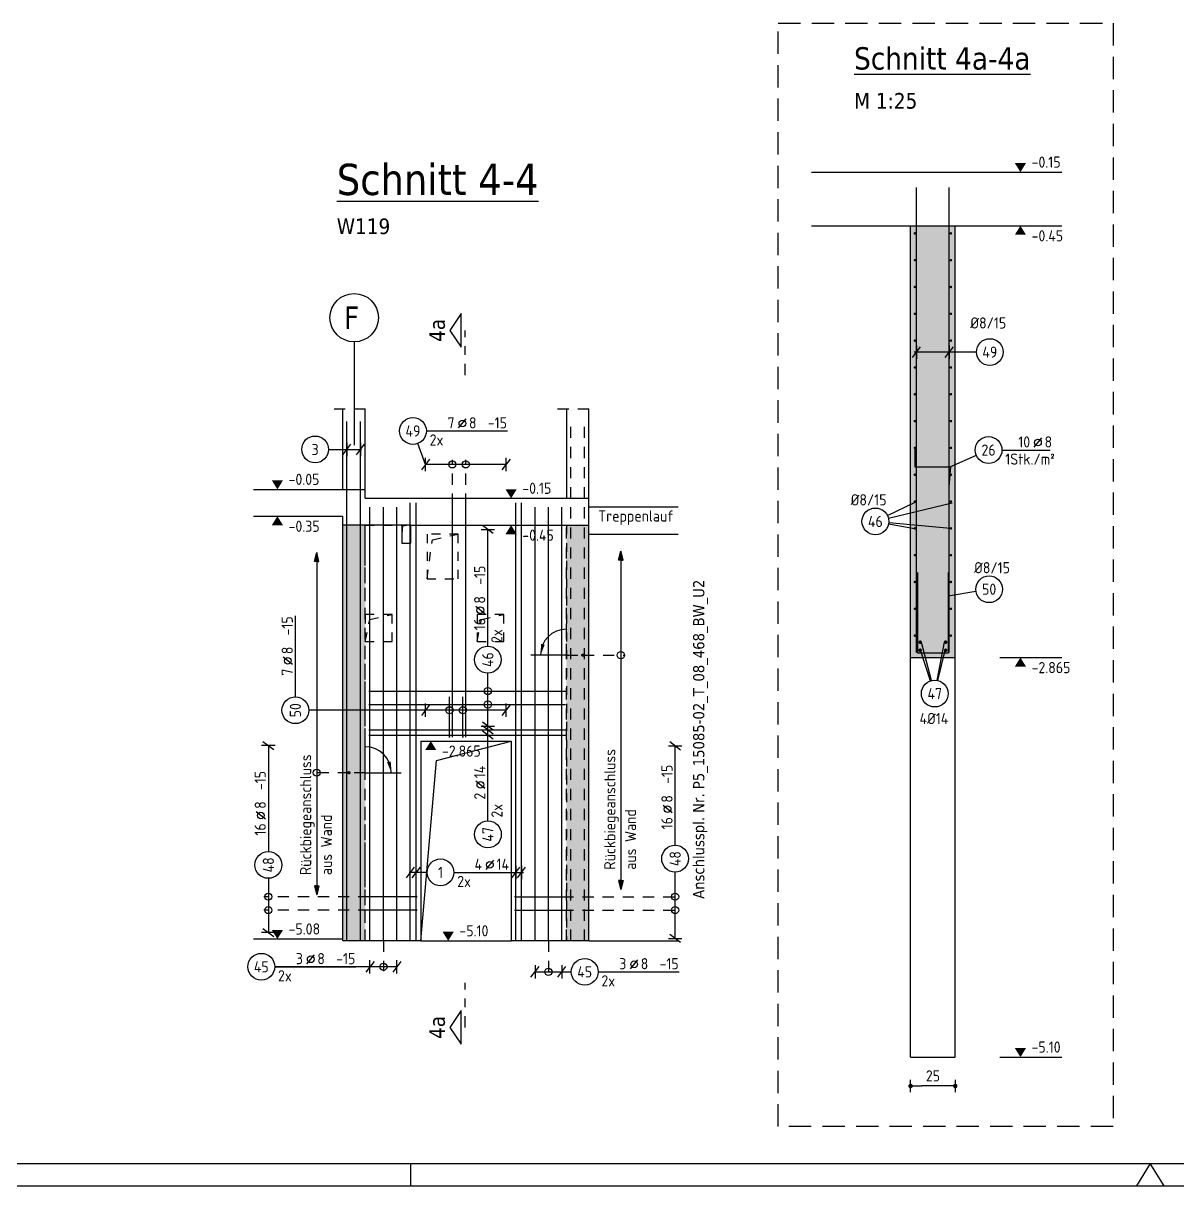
# Model space of a CAD drawing. Extents: x -11.1 to 77.6, y -9.5 to 63.5.
# Drawn here: x 17.78 to 30.7, y 0 to 13 of the extents above; entities that cross this region are included whole.
import ezdxf
from ezdxf.enums import TextEntityAlignment as Align

# ---------------------------------------------------------------- set-up
doc = ezdxf.new("R2010")
doc.units = 0
doc.header["$LTSCALE"] = 0.5
for name, pattern in [('AUSGEZOGEN', [1000.01, 1000, 0.01]), ('DASHDOTSMALL', [1.05, 0.5, -0.25, 0.05, -0.25]), ('DOT', [0.175, 0.05, -0.125]), ('HIDDEN', [0.375, 0.25, -0.125]), ('HIDDEN2', [0.187, 0.125, -0.062]), ('STRICHLINIE', [0.75, 0.5, -0.25]), ('STRICHPUNKT2', [0.55, 0.25, -0.125, 0.05, -0.125]), ('VERDECKT', [0.375, 0.25, -0.125])]:
    doc.linetypes.add(name, pattern=pattern)
for name, color, linetype in [('ACHSEN', 7, 'Continuous'), ('AFU', 7, 'Continuous'), ('BETON', 7, 'Continuous'), ('DETAIL', 7, 'Continuous'), ('DRUEBER', 7, 'Continuous'), ('grau_mittel', 7, 'Continuous'), ('HILFE', 7, 'Continuous'), ('koten', 7, 'Continuous'), ('MASSE', 7, 'Continuous'), ('OBJEKT', 7, 'Continuous'), ('RAHMEN', 7, 'Continuous'), ('RND', 7, 'Continuous'), ('SCHATTEN', 15, 'Continuous'), ('SCHNITTE', 7, 'Continuous'), ('SFP_Achsen', 7, 'Continuous'), ('TEXT', 7, 'Continuous'), ('VERDECKT', 7, 'Continuous'), ('WBZ', 7, 'Continuous')]:
    doc.layers.add(name, color=color, linetype=linetype)
doc.layers.add('NOPLOT', color=7, linetype='Continuous', plot=False)
doc.styles.add('helv', font='tahoma.ttf')
doc.styles.add('txt', font='isocp.shx')
doc.linetypes.add('AFU_50K', pattern='A,0.15,["/",Standard,S=0.2,R=0,X=-0.01,Y=-0.1],0.07,["/",Standard,S=0.2,R=0,X=-0.01,Y=-0.1],0.15', length=0.37)
doc.linetypes.add('AFU_50L', pattern='A,0.75,["/",Standard,S=0.2,R=0,X=-0.01,Y=-0.1],0.07,["/",Standard,S=0.2,R=0,X=-0.01,Y=-0.1],0.75', length=1.57)
doc.dimstyles.new('DOT_I', dxfattribs={"dimscale": 0.5, "dimtxt": 0.25, "dimasz": 0.25, "dimexe": 0.1, "dimexo": 0.3, "dimgap": 0.1, "dimtad": 1, "dimdec": 3, "dimzin": 3, "dimtxsty": 'txt', "dimblk": 'DOT', "dimblk1": 'DOT', "dimblk2": 'DOT', "dimsah": 1, "dimcen": 0.1, "dimse1": 1, "dimse2": 1, "dimazin": 0, "dimtfac": 1, "dimtdec": 4, "dimtix": 1, "dimtmove": 2, "dimatfit": 3, "dimfxl": 0, "dimtvp": 1, "dimtolj": 1, "dimtzin": 0, "dimarcsym": 0})

# ---------------------------------------------------------------- blocks, each defined once
blk = doc.blocks.new('DINA0')
at = {"color": 7, "linetype": 'Continuous'}
for p, q in [((59.45, 0.5), (59.14, 0)), ((59.76, 0), (59.45, 0.5))]:
    blk.add_line(p, q, dxfattribs=at)
at = {"layer": 'RAHMEN', "color": 5}
blk.add_line((2, 0.5), (118.4, 0.5), dxfattribs=at)
at = {"layer": 'RAHMEN', "color": 7}
blk.add_line((42.9, 0.5), (42.9, 0), dxfattribs=at)
at = {"layer": 'RAHMEN'}
blk.add_line((0, 0), (118.9, 0), dxfattribs=at)
blk = doc.blocks.new('okrd_o')
at = {"layer": 'koten', "color": 7, "linetype": 'Continuous'}
blk.add_solid([(-0.125, 0.202), (0.125, 0.202), (0, 0)], dxfattribs=at)
at = {"layer": 'koten', "style": 'txt'}
blk.add_attdef('OKRD', (0.25, 0.1), '', height=0.25, dxfattribs=at)
blk = doc.blocks.new('okrd_u')
at = {"layer": 'koten', "color": 7, "linetype": 'Continuous'}
blk.add_solid([(-0.125, -0.202), (0.125, -0.202), (0, 0)], dxfattribs=at)
at = {"layer": 'koten', "style": 'txt'}
blk.add_attdef('OKRD', (0.25, -0.35), '', height=0.25, dxfattribs=at)
blk = doc.blocks.new('RND_LEI')
at = {"layer": 'RND', "color": 7, "linetype": 'Continuous'}
blk.add_line((1.022, 0.066), (1.19, 0.27), dxfattribs=at)
for centre, radius in [((0, 0), 0.3), ((1.106, 0.168), 0.075)]:
    blk.add_circle(centre, radius, dxfattribs=at)
at = {"layer": 'RND', "color": 7, "linetype": 'Continuous', "style": 'txt'}
blk.add_attdef('ANZ', text='', height=0.25, dxfattribs=at).set_placement((0.931, 0.057), align=Align.RIGHT)
for tag, p in [('DUM', (1.253, 0.057)), ('ABSTD', (1.674, 0.057)), ('POSTXT', (0.374, -0.327))]:
    blk.add_attdef(tag, p, '', height=0.25, dxfattribs=at)
blk.add_attdef('POSL', text='', height=0.25, dxfattribs=at).set_placement((0, 0), align=Align.MIDDLE)
blk = doc.blocks.new('PFEIL')
at = {"color": 7, "linetype": 'Continuous'}
blk.add_solid([(-1, -0.17), (-1, 0.17), (0, 0)], dxfattribs=at)
blk = doc.blocks.new('Pfeillinie')
at = {"layer": 'TEXT', "linetype": 'Continuous'}
blk.add_hatch(color=7, dxfattribs=at).paths.add_polyline_path([(0, 0), (-0.8, 0.2), (-0.8, 0), (-0.8, -0.2)])
at = {"layer": 'TEXT', "color": 7, "linetype": 'Continuous'}
for p, q in [((-0.8, 0), (-0.8, 0.2)), ((-0.8, 0.2), (0, 0)), ((-0.8, 0), (-0.8, -0.2)), ((-0.8, -0.2), (0, 0))]:
    blk.add_line(p, q, dxfattribs=at)
blk = doc.blocks.new('lei_gre')
at = {"layer": 'RND', "color": 7, "linetype": 'Continuous'}
for p, q in [((-0.09, -0.12), (0.09, 0.12)), ((0, 0.15), (0, -0.15))]:
    blk.add_line(p, q, dxfattribs=at)
blk = doc.blocks.new('RND_HIN')
at = {"layer": 'RND', "color": 7, "linetype": 'Continuous'}
blk.add_circle((0, 0), 0.3, dxfattribs=at)
at = {"layer": 'RND', "color": 7, "linetype": 'Continuous', "style": 'txt'}
blk.add_attdef('POSI', text='', height=0.25, dxfattribs=at).set_placement((0, 0), align=Align.MIDDLE)
blk = doc.blocks.new('DOT')
at = {"layer": 'MASSE', "color": 7, "linetype": 'Continuous'}
for p, q in [((0, 0), (-1, 0)), ((0, 0.54), (0, -0.54))]:
    blk.add_line(p, q, dxfattribs=at)
at = {"layer": 'MASSE', "color": 7, "linetype": 'Continuous', "const_width": 0.2}
blk.add_lwpolyline([(-0.1, 0, 1), (0.1, 0, 1)], format="xyb", close=True, dxfattribs=at)
blk = doc.blocks.new('*D35')
at = {"layer": 'Defpoints', "color": 0, "linetype": 'AUSGEZOGEN', "transparency": 16777216}
for p in [(27.709, 1.116), (27.709, 1.116), (28.209, 1.116)]:
    blk.add_point(p, dxfattribs=at)
at = {"layer": 'MASSE', "color": 0, "linetype": 'AUSGEZOGEN', "lineweight": -2, "transparency": 16777216}
blk.add_line((28.084, 1.116), (27.834, 1.116), dxfattribs=at)
at = {"layer": 'MASSE', "color": 0, "linetype": 'AUSGEZOGEN', "lineweight": -2, "transparency": 16777216, "xscale": 0.125, "yscale": 0.125, "zscale": 0.125, "rotation": 180}
blk.add_blockref('DOT', (27.709, 1.116), dxfattribs=at)
at = {"layer": 'MASSE', "color": 0, "linetype": 'AUSGEZOGEN', "lineweight": -2, "transparency": 16777216, "xscale": 0.125, "yscale": 0.125, "zscale": 0.125}
blk.add_blockref('DOT', (28.209, 1.116), dxfattribs=at)
at = {"layer": 'MASSE', "color": 0, "linetype": 'AUSGEZOGEN', "transparency": 16777216, "insert": (27.959, 1.229), "char_height": 0.125, "attachment_point": 5, "style": 'txt'}
blk.add_mtext('\\A1;25', dxfattribs=at)
blk = doc.blocks.new('SCHN-2')
at = {"layer": 'SCHNITTE', "color": 6, "linetype": 'Continuous'}
blk.add_lwpolyline([(0.378, 0.088), (0, 0.34), (-0.378, 0.088)], close=True, dxfattribs=at)
at = {"layer": 'SCHNITTE', "color": 1, "linetype": 'DASHDOTSMALL', "style": 'helv'}
blk.add_attdef('SCHN-2', text='', height=0.35, dxfattribs=at).set_placement((0, 0.45), align=Align.CENTER)

msp = doc.modelspace()

# ---------------------------------------------------------------- hatches: boundary and pattern name
at = {"layer": 'grau_mittel'}
msp.add_hatch(color=61, dxfattribs=at).paths.add_polyline_path([(27.7091, 5.9089), (28.2091, 5.9089), (28.2091, 10.7389), (27.7091, 10.7389)])
h = msp.add_hatch(color=61, dxfattribs=at)
h.paths.add_polyline_path([(24.1106, 7.39), (23.8606, 7.39), (23.8606, 2.74), (24.1106, 2.74)])
h.paths.add_polyline_path([(21.6106, 7.39), (21.3606, 7.39), (21.3606, 2.74), (21.6106, 2.74)])

# ---------------------------------------------------------------- linework, layer by layer
at = {"layer": 'ACHSEN', "color": 140, "linetype": 'AUSGEZOGEN'}
msp.add_line((21.4856, 9.44), (21.4856, 8.2848), dxfattribs=at)
at = {"layer": 'AFU', "color": 8, "linetype": 'AFU_50K'}
for p, q in [((27.7091, 10.7389), (28.2091, 10.7389)), ((21.3606, 7.79), (21.6106, 7.79)), ((23.8606, 7.69), (24.1106, 7.69)), ((27.7091, 1.4389), (28.2091, 1.4389))]:
    msp.add_line(p, q, dxfattribs=at)
at = {"layer": 'AFU', "color": 8, "linetype": 'AFU_50L'}
for p, q in [((22.0206, 7.39), (21.3606, 7.39)), ((22.1206, 7.39), (24.1106, 7.39)), ((21.3606, 2.74), (21.3606, 2.76)), ((22.2306, 2.74), (21.3606, 2.74)), ((24.1106, 2.74), (23.2406, 2.74))]:
    msp.add_line(p, q, dxfattribs=at)
at = {"layer": 'BETON', "color": 6, "linetype": 'AUSGEZOGEN'}
for p, q in [((26.6013, 11.3389), (29.4005, 11.3389)), ((26.6013, 10.7389), (27.7091, 10.7389)), ((27.7091, 5.9089), (27.7091, 10.7389)), ((28.2091, 5.9089), (28.2091, 10.7389)), ((28.2091, 10.7389), (29.4005, 10.7389)), ((21.3606, 7.79), (21.3606, 8.69)), ((21.6106, 7.69), (21.6106, 8.69)), ((23.8606, 8.69), (23.8606, 7.69)), ((24.1106, 2.74), (24.1106, 8.69)), ((20.3606, 7.79), (21.3606, 7.79)), ((21.6106, 7.69), (23.8606, 7.69)), ((20.3606, 7.49), (21.3606, 7.49)), ((21.3606, 2.76), (21.3606, 7.49)), ((27.7091, 5.9089), (28.2091, 5.9089)), ((22.2306, 4.975), (22.2306, 2.74)), ((22.2306, 4.975), (23.2406, 4.975)), ((23.2406, 4.975), (23.2406, 2.74)), ((21.3606, 2.76), (20.3606, 2.76)), ((22.2306, 2.74), (23.2406, 2.74)), ((24.1106, 2.74), (25.1106, 2.74))]:
    msp.add_line(p, q, dxfattribs=at)
msp.add_lwpolyline([(22.1206, 7.39), (22.0206, 7.39), (22.0206, 7.19), (22.1206, 7.19)], close=True, dxfattribs=at)
at = {"layer": 'DETAIL', "color": 102, "linetype": 'STRICHLINIE'}
msp.add_lwpolyline([(26.2289, 0.6613), (26.2289, 13.0045), (29.9737, 13.0045), (29.9737, 0.6613)], close=True, dxfattribs=at)
at = {"layer": 'DRUEBER', "color": 7, "linetype": 'DOT'}
for p, q in [((21.6106, 2.74), (21.6106, 7.39)), ((21.6106, 7.39), (22.0206, 7.39)), ((22.1206, 7.39), (23.8606, 7.39)), ((23.8606, 7.39), (23.8606, 2.74))]:
    msp.add_line(p, q, dxfattribs=at)
at = {"layer": 'HILFE', "color": 102, "linetype": 'HIDDEN'}
for p, q in [((21.2606, 8.69), (21.7106, 8.69)), ((23.7606, 8.69), (24.2106, 8.69))]:
    msp.add_line(p, q, dxfattribs=at)
at = {"layer": 'HILFE', "color": 102, "linetype": 'AUSGEZOGEN'}
for p, q in [((28.7089, 5.9089), (29.4005, 5.9089)), ((22.405, 4.7558), (23.2406, 4.975)), ((22.2306, 2.74), (22.405, 4.7558)), ((28.7089, 1.4389), (29.4005, 1.4389))]:
    msp.add_line(p, q, dxfattribs=at)
at = {"layer": 'NOPLOT', "color": 191, "linetype": 'Continuous'}
for p, q in [((25.1106, 7.5898), (24.1106, 7.5898)), ((25.1106, 7.2841), (24.1106, 7.2841))]:
    msp.add_line(p, q, dxfattribs=at)
at = {"layer": 'OBJEKT', "color": 7, "linetype": 'AUSGEZOGEN'}
for p, q in [((27.7091, 1.4389), (27.7091, 5.9089)), ((28.2091, 1.4389), (28.2091, 5.9089))]:
    msp.add_line(p, q, dxfattribs=at)
at = {"layer": 'RND', "color": 102, "linetype": 'AUSGEZOGEN'}
for p, q in [((28.4455, 9.3257), (27.7491, 9.3257)), ((21.1993, 8.2368), (21.5678, 8.2368)), ((28.4439, 8.1694), (28.1565, 8.0423)), ((27.4504, 7.4974), (27.7601, 7.6485)), ((27.4613, 7.467), (28.1756, 7.6404)), ((27.4649, 7.418), (28.1567, 7.3545)), ((27.4631, 7.4047), (27.752, 7.3518)), ((28.4402, 6.6476), (28.1291, 6.5945)), ((27.9424, 5.651), (27.8318, 6.0786)), ((28.008, 5.6531), (28.09, 6.0827)), ((28.0149, 5.6517), (28.0952, 5.9865)), ((27.9336, 5.6485), (27.8256, 5.9813)), ((22.9817, 4.0813), (22.9817, 5.1486)), ((22.3013, 3.5054), (22.0995, 3.5054)), ((22.6013, 3.5054), (23.3784, 3.5054))]:
    msp.add_line(p, q, dxfattribs=at)
at = {"layer": 'RND', "color": 7, "linetype": 'AUSGEZOGEN'}
for p, q in [((22.2932, 8.4439), (23.1995, 8.4439)), ((22.2841, 8.0698), (22.1961, 8.3035)), ((28.7311, 8.23), (29.2711, 8.23)), ((23.1841, 8.0698), (22.2841, 8.0698)), ((22.9808, 6.0353), (22.9808, 7.341)), ((20.8283, 5.4693), (20.8283, 6.3755)), ((22.9808, 5.1396), (22.9808, 5.7353)), ((22.2841, 5.3193), (20.9783, 5.3193)), ((23.1841, 5.3193), (22.2841, 5.3193)), ((20.526, 4.9248), (20.526, 3.7393)), ((22.9817, 4.0813), (22.9817, 4.882)), ((25.0757, 3.809), (25.0757, 4.9195)), ((20.526, 3.4393), (20.526, 2.8318)), ((22.6013, 3.5054), (23.2413, 3.5054)), ((25.0757, 2.7657), (25.0757, 3.509)), ((21.6627, 2.4497), (20.5971, 2.4497)), ((20.5971, 2.4497), (21.5034, 2.4497)), ((21.9627, 2.4497), (21.6627, 2.4497)), ((23.5084, 2.3929), (23.8084, 2.3929)), ((23.8084, 2.3929), (23.9143, 2.3929)), ((24.2143, 2.3929), (25.1206, 2.3929))]:
    msp.add_line(p, q, dxfattribs=at)
at = {"layer": 'RND', "color": 102, "linetype": 'VERDECKT'}
for p, q in [((22.5841, 7.6175), (22.5841, 8.1198)), ((22.7341, 7.6175), (22.7341, 8.1198)), ((24.0446, 5.9356), (24.5182, 5.9356)), ((21.4265, 4.6206), (21.0164, 4.6206)), ((21.656, 3.2338), (20.476, 3.2338)), ((23.8151, 3.2338), (25.1257, 3.2338)), ((21.656, 3.0838), (20.476, 3.0838)), ((23.8151, 3.0838), (25.1257, 3.0838)), ((21.8127, 2.74), (21.8127, 2.3997)), ((23.6584, 2.74), (23.6584, 2.3429))]:
    msp.add_line(p, q, dxfattribs=at)
at = {"layer": 'RND', "color": 1, "linetype": 'AUSGEZOGEN'}
for points in [[(27.7758, 5.967), (27.7758, 11.167)], [(28.1425, 5.967), (28.1425, 11.167)], [(21.4052, 2.7476), (21.4052, 8.5476)], [(21.558, 2.7476), (21.558, 8.5476)], [(27.7565, 8.2623), (27.7565, 8.0423), (28.1565, 8.0423), (28.1373, 7.8231)], [(21.6627, 2.74), (21.6627, 7.59)], [(21.8127, 2.74), (21.8127, 7.59)], [(21.9627, 2.74), (21.9627, 7.59)], [(22.1127, 2.74), (22.1127, 7.64)], [(22.1776, 2.74), (22.1776, 7.64)], [(22.5841, 5.0175), (22.5841, 7.6175)], [(22.7341, 5.0175), (22.7341, 7.6175)], [(23.2935, 2.74), (23.2935, 7.64)], [(23.3584, 2.74), (23.3584, 7.64)], [(23.5084, 2.74), (23.5084, 7.59)], [(23.6584, 2.74), (23.6584, 7.59)], [(23.8084, 2.74), (23.8084, 7.59)], [(28.1291, 6.8589), (28.1291, 5.9589), (27.7891, 5.9589), (27.7891, 6.8589)], [(21.6482, 5.5337), (23.8482, 5.5337)], [(22.552, 5.021), (22.552, 5.471)], [(22.702, 5.021), (22.702, 5.471)], [(21.6482, 5.3837), (23.8482, 5.3837)], [(21.6482, 5.0985), (23.8482, 5.0985)], [(21.6482, 5.0407), (23.8482, 5.0407)], [(22.184, 3.2338), (21.656, 3.2338)], [(23.2871, 3.2338), (23.8151, 3.2338)], [(22.184, 3.0838), (21.656, 3.0838)], [(23.2871, 3.0838), (23.8151, 3.0838)]]:
    msp.add_lwpolyline(points, dxfattribs=at)
at = {"layer": 'RND', "color": 7, "linetype": 'AUSGEZOGEN'}
for points, const_width in [([(27.7509, 10.6541, 1), (27.7649, 10.6541, 1)], 0.014), ([(28.1532, 10.6541, 1), (28.1672, 10.6541, 1)], 0.014), ([(27.7509, 10.3541, 1), (27.7649, 10.3541, 1)], 0.014), ([(28.1532, 10.3541, 1), (28.1672, 10.3541, 1)], 0.014), ([(27.7509, 10.0541, 1), (27.7649, 10.0541, 1)], 0.014), ([(28.1532, 10.0541, 1), (28.1672, 10.0541, 1)], 0.014), ([(27.7509, 9.7541, 1), (27.7649, 9.7541, 1)], 0.014), ([(28.1532, 9.7541, 1), (28.1672, 9.7541, 1)], 0.014), ([(27.7509, 9.4541, 1), (27.7649, 9.4541, 1)], 0.014), ([(28.1532, 9.4541, 1), (28.1672, 9.4541, 1)], 0.014), ([(27.7509, 9.1541, 1), (27.7649, 9.1541, 1)], 0.014), ([(28.1532, 9.1541, 1), (28.1672, 9.1541, 1)], 0.014), ([(27.7509, 8.8541, 1), (27.7649, 8.8541, 1)], 0.014), ([(28.1532, 8.8541, 1), (28.1672, 8.8541, 1)], 0.014), ([(27.7509, 8.5541, 1), (27.7649, 8.5541, 1)], 0.014), ([(28.1532, 8.5541, 1), (28.1672, 8.5541, 1)], 0.014), ([(27.7509, 8.2541, 1), (27.7649, 8.2541, 1)], 0.014), ([(28.1532, 8.2541, 1), (28.1672, 8.2541, 1)], 0.014), ([(27.7509, 7.9541, 1), (27.7649, 7.9541, 1)], 0.014), ([(28.1532, 7.9541, 1), (28.1672, 7.9541, 1)], 0.014), ([(27.7509, 7.6541, 1), (27.7649, 7.6541, 1)], 0.014), ([(28.1532, 7.6541, 1), (28.1672, 7.6541, 1)], 0.014), ([(27.7509, 7.3541, 1), (27.7649, 7.3541, 1)], 0.014), ([(28.1532, 7.3541, 1), (28.1672, 7.3541, 1)], 0.014), ([(27.7509, 7.0541, 1), (27.7649, 7.0541, 1)], 0.014), ([(28.1532, 7.0541, 1), (28.1672, 7.0541, 1)], 0.014), ([(27.7509, 6.7541, 1), (27.7649, 6.7541, 1)], 0.014), ([(28.1532, 6.7541, 1), (28.1672, 6.7541, 1)], 0.014), ([(27.7509, 6.4541, 1), (27.7649, 6.4541, 1)], 0.014), ([(28.1532, 6.4541, 1), (28.1672, 6.4541, 1)], 0.014), ([(27.7509, 6.1541, 1), (27.7649, 6.1541, 1)], 0.014), ([(28.1532, 6.1541, 1), (28.1672, 6.1541, 1)], 0.014), ([(27.8065, 6.0807, 1), (27.8265, 6.0807, 1)], 0.02), ([(27.8065, 5.9906, 1), (27.8265, 5.9906, 1)], 0.02), ([(28.0912, 6.0807, 1), (28.1112, 6.0807, 1)], 0.02), ([(28.0912, 5.9906, 1), (28.1112, 5.9906, 1)], 0.02), ([(22.547, 5.021, 1), (22.557, 5.021, 1)], 0.01), ([(22.697, 5.021, 1), (22.707, 5.021, 1)], 0.01), ([(22.189, 3.2338, -1), (22.179, 3.2338, -1)], 0.01), ([(23.2821, 3.2338, 1), (23.2921, 3.2338, 1)], 0.01), ([(22.189, 3.0838, -1), (22.179, 3.0838, -1)], 0.01), ([(23.2821, 3.0838, 1), (23.2921, 3.0838, 1)], 0.01)]:
    msp.add_lwpolyline(points, format="xyb", close=True, dxfattribs=dict(at, const_width=const_width))
at = {"layer": 'RND', "color": 7, "linetype": 'HIDDEN'}
for points in [[(23.9109, 2.74), (23.9109, 8.54)], [(24.0637, 2.74), (24.0637, 8.54)]]:
    msp.add_lwpolyline(points, dxfattribs=at)
at = {"layer": 'RND', "color": 102, "linetype": 'AUSGEZOGEN'}
for points in [[(21.0664, 7.0843), (21.0664, 3.2551)], [(24.4682, 7.0971), (24.4682, 3.3154)]]:
    msp.add_lwpolyline(points, dxfattribs=at)
at = {"layer": 'RND', "color": 7, "linetype": 'AUSGEZOGEN'}
for centre in [(22.5841, 8.0698), (22.7341, 8.0698), (24.4682, 5.9356), (22.9808, 5.5337), (22.552, 5.3193), (22.702, 5.3193), (22.9808, 5.3837), (21.0664, 4.6206), (20.526, 3.2338), (25.0757, 3.2338), (20.526, 3.0838), (25.0757, 3.0838), (21.8127, 2.4497), (23.6584, 2.3929)]:
    msp.add_circle(centre, 0.04, dxfattribs=at)
at = {"layer": 'SCHATTEN', "color": 1, "linetype": 'AUSGEZOGEN'}
msp.add_lwpolyline([(22.0206, 7.19, 0, 0.0152, 0), (22.0281, 7.3897, 0, 0, 0), (22.0212, 7.3818, 0.0163, 0, 0), (22.1206, 7.39, 0, 0, 0)], format="xyseb", dxfattribs=at)
at = {"layer": 'SCHNITTE', "color": 6, "linetype": 'STRICHPUNKT2'}
for p, q in [((22.7258, 9.0689), (22.7258, 9.5689)), ((22.7258, 1.7711), (22.7258, 2.2711))]:
    msp.add_line(p, q, dxfattribs=at)
at = {"layer": 'SFP_Achsen', "color": 7, "linetype": 'AUSGEZOGEN'}
msp.add_circle((21.4856, 9.7104), 0.2705, dxfattribs=at)
at = {"layer": 'TEXT', "color": 7, "linetype": 'VERDECKT'}
for p, q in [((23.8606, 5.9356), (24.0446, 5.9356)), ((21.6105, 4.6206), (21.4265, 4.6206))]:
    msp.add_line(p, q, dxfattribs=at)
for points in [[(23.8606, 5.9356), (23.8606, 6.3356)], [(21.6105, 4.6206), (21.6105, 5.0206)]]:
    msp.add_lwpolyline(points, dxfattribs=at)
at = {"layer": 'TEXT', "color": 1, "linetype": 'AUSGEZOGEN'}
for points in [[(23.8606, 5.9356), (23.4606, 5.9356)], [(21.6105, 4.6206), (22.0105, 4.6206)]]:
    msp.add_lwpolyline(points, dxfattribs=at)
at = {"layer": 'TEXT', "color": 7, "linetype": 'VERDECKT'}
for centre in [(24.0446, 5.9356), (21.4265, 4.6206)]:
    msp.add_circle(centre, 0.012, dxfattribs=at)
at = {"layer": 'TEXT', "color": 102, "linetype": 'AUSGEZOGEN'}
for centre, start, end in [((23.8606, 5.9356), 90, 180), ((21.6105, 4.6206), 0, 90)]:
    msp.add_arc(centre, 0.2904, start, end, dxfattribs=at)
at = {"layer": 'VERDECKT', "color": 7, "linetype": 'VERDECKT'}
for p, q in [((21.6106, 2.74), (21.6106, 7.39)), ((22.1206, 7.39), (23.8606, 7.39)), ((23.8606, 2.74), (23.8606, 7.39))]:
    msp.add_line(p, q, dxfattribs=at)
at = {"layer": 'VERDECKT', "color": 7, "linetype": 'HIDDEN'}
msp.add_line((22.0206, 7.39), (21.6106, 7.39), dxfattribs=at)
at = {"layer": 'WBZ', "color": 102, "linetype": 'HIDDEN2'}
for p, q in [((22.3601, 7.2248), (22.6506, 7.29)), ((22.3006, 6.79), (22.3601, 7.2248)), ((21.6598, 6.3341), (21.9106, 6.39)), ((22.9098, 6.3341), (23.1606, 6.39)), ((21.6106, 6.09), (21.6598, 6.3341)), ((22.8606, 6.09), (22.9098, 6.3341))]:
    msp.add_line(p, q, dxfattribs=at)
for points in [[(22.3006, 6.79), (22.6506, 6.79), (22.6506, 7.29), (22.3006, 7.29)], [(21.6106, 6.09), (21.9106, 6.09), (21.9106, 6.39), (21.6106, 6.39)], [(22.8606, 6.09), (23.1606, 6.09), (23.1606, 6.39), (22.8606, 6.39)]]:
    msp.add_lwpolyline(points, close=True, dxfattribs=at)

# ---------------------------------------------------------------- block references
at = {"layer": 'koten', "color": 7, "linetype": 'AUSGEZOGEN', "xscale": 0.5, "yscale": 0.5, "zscale": 0.5}
for name, p, values in [('okrd_o', (28.9378, 11.3389), {'OKRD': '-0.15'}), ('okrd_u', (28.9378, 10.7389), {'OKRD': '-0.45'}), ('okrd_u', (28.9378, 5.9089), {'OKRD': '-2.865'}), ('okrd_u', (22.3428, 4.975), {'OKRD': '-2.865'})]:
    msp.add_blockref(name, p, dxfattribs=at).add_auto_attribs(values)
at = {"layer": 'koten', "color": 7, "linetype": 'AUSGEZOGEN'}
ref = msp.add_blockref('okrd_o', (20.6273, 7.79), dxfattribs=dict(at, xscale=0.5, yscale=0.5, zscale=0.5))
ref.add_attrib('OKRD', '-0.05', (20.7523, 7.84), dxfattribs={"layer": '0', "color": 0, "linetype": 'ByBlock', "height": 0.125, "style": 'txt'})
ref = msp.add_blockref('okrd_o', (23.2413, 7.69), dxfattribs=dict(at, xscale=0.5, yscale=0.5, zscale=0.5))
ref.add_attrib('OKRD', '-0.15', (23.3663, 7.74), dxfattribs={"layer": '0', "color": 0, "linetype": 'ByBlock', "height": 0.125, "style": 'txt'})
ref = msp.add_blockref('okrd_u', (20.6273, 7.49), dxfattribs=dict(at, xscale=0.5, yscale=0.5, zscale=0.5))
ref.add_attrib('OKRD', '-0.35', (20.7523, 7.315), dxfattribs={"layer": '0', "color": 0, "linetype": 'ByBlock', "height": 0.125, "style": 'txt'})
ref = msp.add_blockref('okrd_u', (23.2413, 7.39), dxfattribs=dict(at, xscale=0.5, yscale=0.5, zscale=0.5))
ref.add_attrib('OKRD', '-0.45', (23.3663, 7.215), dxfattribs={"layer": '0', "color": 0, "linetype": 'ByBlock', "height": 0.125, "style": 'txt'})
ref = msp.add_blockref('okrd_o', (20.6273, 2.76), dxfattribs=dict(at, xscale=0.5, yscale=0.5, zscale=0.5))
ref.add_attrib('OKRD', '-5.08', (20.7523, 2.81), dxfattribs={"layer": '0', "color": 0, "linetype": 'ByBlock', "height": 0.125, "style": 'txt'})
ref = msp.add_blockref('okrd_o', (22.5378, 2.74), dxfattribs=dict(at, xscale=0.5, yscale=0.5, zscale=0.5))
ref.add_attrib('OKRD', '-5.10', (22.6628, 2.79), dxfattribs={"layer": '0', "color": 0, "linetype": 'ByBlock', "height": 0.125, "style": 'txt'})
ref = msp.add_blockref('okrd_o', (28.9378, 1.4389), dxfattribs=dict(at, xscale=0.5, yscale=0.5, zscale=0.5))
ref.add_attrib('OKRD', '-5.10', (29.0628, 1.4889), dxfattribs={"layer": '0', "color": 0, "linetype": 'ByBlock', "height": 0.125, "style": 'txt'})
at = {"layer": 'RAHMEN', "color": 7, "linetype": 'AUSGEZOGEN', "xscale": 0.5, "yscale": 0.5, "zscale": 0.5}
msp.add_blockref('DINA0', (0.6649, 0), dxfattribs=at)
at = {"layer": 'RND', "color": 7, "linetype": 'AUSGEZOGEN', "xscale": 0.5, "yscale": 0.5, "zscale": 0.5}
for p in [(27.7758, 9.3257), (28.1425, 9.3257), (21.4052, 8.2368), (21.558, 8.2368), (23.5084, 2.3929), (23.8084, 2.3929)]:
    msp.add_blockref('lei_gre', p, dxfattribs=at)
for name, p, values in [('RND_HIN', (28.5955, 9.3257), {'POSI': '49'}), ('RND_LEI', (22.1432, 8.4439), {'POSL': '49', 'DUM': '8', 'ANZ': '7', 'ABSTD': '-15', 'POSTXT': '2x'}), ('RND_HIN', (21.0493, 8.2368), {'POSI': '3'}), ('RND_LEI', (28.5811, 8.23), {'POSL': '26', 'DUM': '8', 'ANZ': '10', 'POSTXT': '1Stk./m²'}), ('RND_HIN', (27.3155, 7.4316), {'POSI': '46'}), ('RND_HIN', (28.588, 6.6729), {'POSI': '50'}), ('RND_HIN', (27.9799, 5.5058), {'POSI': '47'}), ('RND_LEI', (22.4513, 3.5054), {'POSL': '1', 'DUM': '14', 'ANZ': '4', 'POSTXT': '2x'}), ('RND_LEI', (20.4471, 2.4497), {'POSL': '45', 'DUM': '8', 'ANZ': '3', 'ABSTD': '-15', 'POSTXT': '2x'}), ('RND_LEI', (24.0643, 2.3929), {'POSL': '45', 'DUM': '8', 'ANZ': '3', 'ABSTD': '-15', 'POSTXT': '2x'})]:
    msp.add_blockref(name, p, dxfattribs=at).add_auto_attribs(values)
for p, rotation in [((22.2841, 8.0698), 180), ((23.1841, 8.0698), 180), ((22.9808, 7.341), 90), ((22.2841, 5.3193), 180), ((23.1841, 5.3193), 180), ((22.9808, 5.1396), 90), ((20.526, 4.9248), 270), ((25.0757, 4.9195), 90), ((20.526, 2.8318), 270), ((25.0757, 2.7657), 90), ((21.6627, 2.4497), 180), ((21.9627, 2.4497), 180)]:
    msp.add_blockref('lei_gre', p, dxfattribs=dict(at, rotation=rotation))
at = {"layer": 'RND', "color": 102, "linetype": 'AUSGEZOGEN'}
for name, p, xscale, yscale, zscale, rotation in [('Pfeillinie', (21.0664, 7.0843), -0.125, 0.125, 0.125, 270), ('Pfeillinie', (24.4682, 7.0971), 0.125, 0.125, 0.125, 90), ('lei_gre', (22.9817, 5.0985), 0.5, 0.5, 0.5, 90), ('lei_gre', (22.9817, 5.0407), 0.5, 0.5, 0.5, 90), ('lei_gre', (22.1127, 3.5054), 0.5, 0.5, 0.5, 180), ('lei_gre', (22.1776, 3.5054), 0.5, 0.5, 0.5, 180), ('Pfeillinie', (24.4682, 3.3154), 0.125, 0.125, 0.125, 270), ('Pfeillinie', (21.0664, 3.2551), -0.125, 0.125, 0.125, 90)]:
    msp.add_blockref(name, p, dxfattribs=dict(at, xscale=xscale, yscale=yscale, zscale=zscale, rotation=rotation))
at = {"layer": 'RND', "color": 7, "linetype": 'AUSGEZOGEN', "xscale": 0.5, "yscale": 0.5, "zscale": 0.5, "rotation": 90}
for p, values in [((22.9808, 5.8853), {'POSL': '46', 'DUM': '8', 'ANZ': '16', 'ABSTD': '-15', 'POSTXT': '2x'}), ((20.8283, 5.3193), {'POSL': '50', 'DUM': '8', 'ANZ': '7', 'ABSTD': '-15'}), ((22.9817, 3.9313), {'POSL': '47', 'DUM': '14', 'ANZ': '2', 'POSTXT': '2x'}), ((25.0757, 3.659), {'POSL': '48', 'DUM': '8', 'ANZ': '16', 'ABSTD': '-15'}), ((20.526, 3.5893), {'POSL': '48', 'DUM': '8', 'ANZ': '16', 'ABSTD': '-15'})]:
    msp.add_blockref('RND_LEI', p, dxfattribs=at).add_auto_attribs(values)
at = {"layer": 'RND', "color": 102, "linetype": 'AUSGEZOGEN', "xscale": 0.5, "yscale": 0.5, "zscale": 0.5}
for p in [(23.2935, 3.5054), (23.3584, 3.5054)]:
    msp.add_blockref('lei_gre', p, dxfattribs=at)
at = {"layer": 'SCHNITTE', "color": 6, "linetype": 'STRICHPUNKT2', "xscale": 0.5, "yscale": 0.5, "zscale": 0.5, "rotation": 90}
for p in [(22.7258, 9.5689), (22.7258, 1.7711)]:
    msp.add_blockref('SCHN-2', p, dxfattribs=at).add_auto_attribs({'SCHN-2': '4a'})
at = {"layer": 'TEXT', "color": 102, "linetype": 'AUSGEZOGEN', "yscale": 0.1250000000000026, "zscale": 0.1250000000000026}
for p, xscale, rotation in [((23.5702, 5.9356), 0.1250000000000026, 257.7590209791267), ((21.9009, 4.6206), -0.1250000000000026, 102.2409790208733)]:
    msp.add_blockref('PFEIL', p, dxfattribs=dict(at, xscale=xscale, rotation=rotation))

# ---------------------------------------------------------------- texts
at = {"layer": 'NOPLOT', "color": 191, "linetype": 'Continuous', "style": 'txt'}
msp.add_text('Treppenlauf', height=0.125, dxfattribs=at).set_placement((24.2166, 7.4298))
at = {"layer": 'SFP_Achsen', "color": 6, "linetype": 'AUSGEZOGEN', "style": 'helv'}
msp.add_text('F', height=0.25, dxfattribs=at).set_placement((21.3715, 9.586))
at = {"layer": 'TEXT', "color": 6, "linetype": 'AUSGEZOGEN', "style": 'helv'}
msp.add_text('%%uSchnitt 4a-4a', height=0.25, dxfattribs=at).set_placement((27.0769, 12.4867))
at = {"layer": 'TEXT', "color": 1, "linetype": 'AUSGEZOGEN', "style": 'helv'}
for s, p in [('M 1:25', (27.0769, 12.0492)), ('W119', (21.2914, 10.6455))]:
    msp.add_text(s, height=0.175, dxfattribs=at).set_placement(p)
at = {"layer": 'TEXT', "color": 5, "linetype": 'AUSGEZOGEN', "style": 'helv'}
msp.add_text('%%USchnitt 4-4', height=0.35, dxfattribs=at).set_placement((21.2914, 11.083))
at = {"layer": 'TEXT', "color": 7, "linetype": 'AUSGEZOGEN', "style": 'txt'}
for s, p in [('%%C8/15', (28.3779, 9.5891)), ('%%C8/15', (27.0395, 7.6106)), ('%%C8/15', (28.4197, 6.8513)), ('4%%C14', (27.8094, 5.1644))]:
    msp.add_text(s, height=0.125, dxfattribs=at).set_placement(p)
at = {"layer": 'TEXT', "color": 7, "linetype": 'AUSGEZOGEN'}
for s, style, p in [('Anschlusspl. Nr. P5_15085-02_T_08_468_BW_U2', 'helv', (25.4019, 3.2096)), ('Rückbiegeanschluss', 'txt', (21.0056, 3.4755)), ('Rückbiegeanschluss', 'txt', (24.4074, 3.5358)), ('aus Wand ', 'txt', (24.6389, 3.5358)), ('aus Wand ', 'txt', (21.2371, 3.4755))]:
    msp.add_text(s, height=0.125, rotation=90, dxfattribs=dict(at, style=style)).set_placement(p)

# ---------------------------------------------------------------- dimensions: what is measured, and where the dimension line sits
at = {"layer": 'MASSE', "color": 7, "linetype": 'AUSGEZOGEN'}
dim = msp.add_linear_dim(base=(27.7091, 1.1162), p1=(28.2091, 1.1162), p2=(27.7091, 1.1162), dimstyle='DOT_I', override={"dimdec": 0, "dimlfac": 50}, dxfattribs=at)
dim.commit()
dim.dimension.update_dxf_attribs({"geometry": '*D35', "text_midpoint": (27.9591, 1.2287)})

doc.saveas('drawing.dxf')
